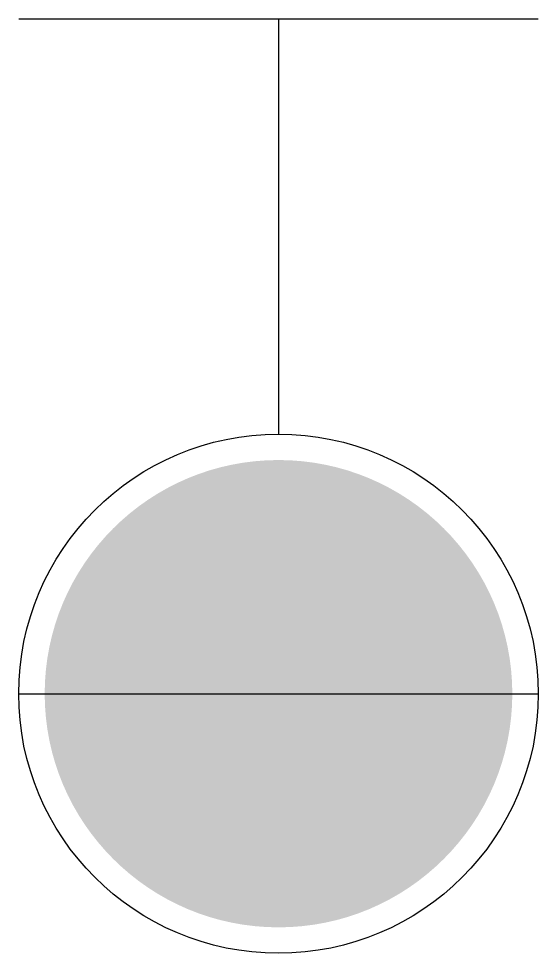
# Model space of a CAD drawing. Header units: millimetres. Extents: x -1 to 1, y -1 to 2.6.
import ezdxf

# ---------------------------------------------------------------- set-up
doc = ezdxf.new("R2010")
doc.units = ezdxf.units.MM

msp = doc.modelspace()

# ---------------------------------------------------------------- hatches: boundary and pattern name
h = msp.add_hatch(color=255)
edge = h.paths.add_edge_path()
edge.add_arc((0, 0), 0.9, 0, 360)

# ---------------------------------------------------------------- linework, layer by layer
for p, q in [((-1, 2.6), (1, 2.6)), ((0, 2.6), (0, 1)), ((-1, 0), (1, 0))]:
    msp.add_line(p, q)
msp.add_circle((0, 0), 1)

doc.saveas('drawing.dxf')
